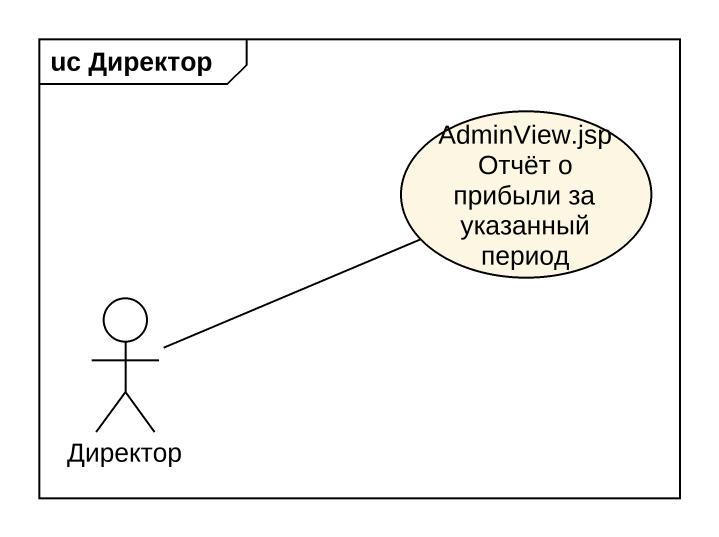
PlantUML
@startuml
mainframe uc Директор
usecase "AdminView.jsp Отчёт о прибыли за указанный период" as AdminView_jsp_Отчёт_о
actor Директор
Директор -right- AdminView_jsp_Отчёт_о
@enduml
